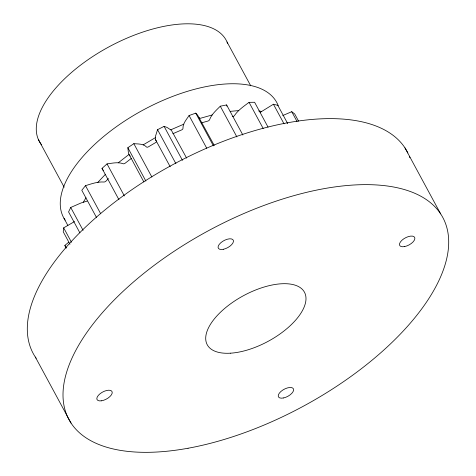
<?xml version="1.0" encoding="UTF-8"?>
<svg xmlns="http://www.w3.org/2000/svg" width="476" height="476" viewBox="0 0 476 476"><rect width="100%" height="100%" fill="white"/><g stroke="black" fill="none" stroke-linecap="round" stroke-linejoin="round"><path stroke-width="0.71" d="M74.524 221.554L63.689 227.849L63.248 231.818L69.966 244.242M186.628 158.121L171.431 130.323L166.957 127.384L164.089 126.36L157.544 129.698L155.497 136.213L155.575 139.76L170.212 166.767M87.126 201.074L80.92 203.02L70.722 207.465L68.574 211.921L79.885 232.835M83.312 202.205L86.013 197.778M214.26 145.448L197.522 114.948L195.731 113.145L189.073 115.537C186.485 119.476 182.742 123.552 182.939 128.556A1.612 0.756 -28.4 0 1 181.499 129.978L174.216 133.131A1.612 0.756 -28.4 0 1 172.871 133.334M108.445 178.548L106.035 181.064A1.612 0.756 -28.4 0 1 103.976 182.016C97.628 181.552 91.493 183.861 85.501 185.652L81.795 190.287L96.64 217.74M97.824 182.373L105.428 174.305M242.861 135L226.606 104.928L220.281 106.207C216.277 110.301 211.54 114.246 209.553 119.785A1.612 0.756 -28.4 0 1 207.774 121.1L201.33 122.915M118.976 199.765L102.013 168.385L107.035 163.893C112.324 163.232 118.042 161.775 123.207 163.762A1.612 0.756 -28.4 0 0 125.259 163.125L131.322 158.413M65.926 247.984L64.885 245.414L68.669 242.278M118.215 162.828L129.02 154.432M268.036 127.11L254.606 102.269L249.055 102.352C243.819 106.273 238.173 110.063 234.454 115.561A1.612 0.756 -28.4 0 1 232.461 116.674M260.265 112.336L273.426 104.226L277.823 105.345L287.724 123.647M143.847 181.921L128.466 153.296L127.848 147.721L133.833 143.669C138.117 144.061 143.431 143.627 146.608 147.06A1.612 0.756 -28.4 0 0 148.512 146.775L155.42 142.705A1.612 0.756 -28.4 0 0 156.431 141.271L155.575 139.76M143.115 144.9L155.42 137.647M170.819 129.799L183.79 124.182M282.738 115.543L291.734 111.705L294.686 113.948L298.571 121.136M212.213 114.954L199.456 118.548L199.063 117.34M230.164 111.366L238.762 110.587M258.706 111.009L261.627 111.384M129.359 155.122L130.162 156.063M102.013 168.385L103.268 170.497M404.951 147.852L440.645 213.867M291.734 111.705L297.036 121.505M273.426 104.226L284.029 123.837M227.04 42.001L250.733 85.817M249.055 102.352L263.192 128.496M220.281 106.207L236.893 136.933M195.731 113.145L213.403 145.829M189.073 115.537L206.739 148.22M164.089 126.36L182.469 160.352M157.544 129.698L175.918 163.685M133.833 143.669L151.862 177.007M127.848 147.721L145.87 181.059M107.035 163.893L124.349 195.922M85.501 185.652L100.704 213.76M38.354 139.45L64.171 187.187M70.722 207.465L83.092 230.342M64.016 218.335L67.842 225.422M63.689 227.849L71.459 242.23M64.885 245.414L66.295 248.026M35.355 357.089L71.049 423.104M226.606 104.928L226.897 106.154M409.39 156.348A212.498 99.764 -28.4 0 1 409.919 157.734M36.14 358.238A212.498 99.764 -28.4 0 1 169.188 166.636A212.498 99.764 -28.4 0 1 407.884 152.969M65.164 220.15A121.124 56.864 -28.4 0 1 143.681 109.73A121.124 56.864 -28.4 0 1 278.192 105.624M41.596 144.817A106.249 49.879 -28.4 0 1 108.171 47.285A106.249 49.879 -28.4 0 1 227.558 43.298M188.05 448.243A212.498 99.764 -28.4 0 0 446.101 225.16A212.498 99.764 -28.4 0 0 133.393 282.06A212.498 99.764 -28.4 0 0 188.05 448.243M230.467 353.186A55.252 25.936 -28.4 0 0 305.991 298.833A55.252 25.936 -28.4 0 0 231.092 303.438A55.252 25.936 -28.4 0 0 230.467 353.186M283.446 397.972A8.503 3.992 -28.4 0 0 293.496 388.975A8.503 3.992 -28.4 0 0 280.846 391.534A8.503 3.992 -28.4 0 0 283.446 397.972M101.275 400.834A8.503 3.992 -28.4 0 0 112.211 392.123A8.503 3.992 -28.4 0 0 100.097 393.712A8.503 3.992 -28.4 0 0 101.275 400.834M223.286 249.293A8.503 3.992 -28.4 0 0 233.335 240.291A8.503 3.992 -28.4 0 0 220.68 242.855A8.503 3.992 -28.4 0 0 223.286 249.293M404.689 246.562A8.503 3.992 -28.4 0 0 414.733 237.56A8.503 3.992 -28.4 0 0 402.083 240.124A8.503 3.992 -28.4 0 0 404.689 246.562"/></g></svg>
